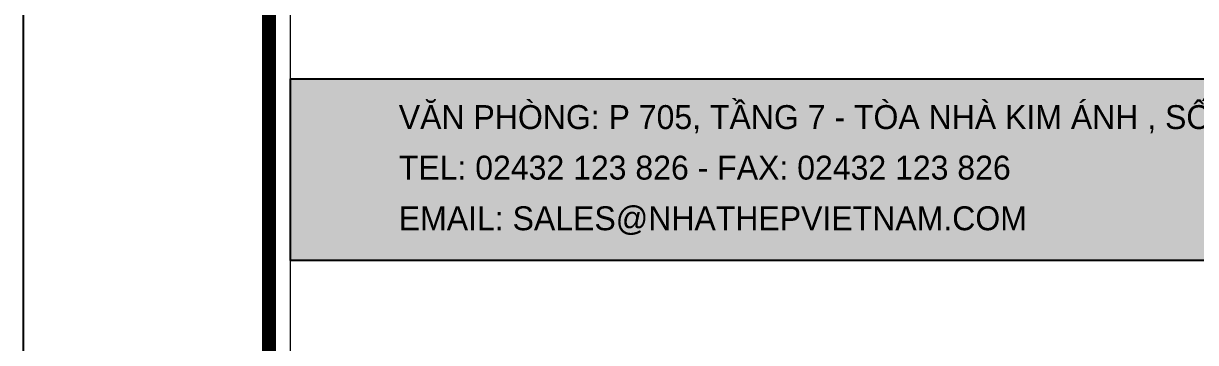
# Model space of a CAD drawing. Header units: inches. Extents: x 2 to 32666, y -5537 to 22.
# Drawn here: x 10100.6 to 10229.2, y -3793.4 to -3758.3 of the extents above; entities that cross this region are included whole.
import ezdxf

# ---------------------------------------------------------------- set-up
doc = ezdxf.new("R2010")
doc.units = ezdxf.units.IN
doc.header["$MEASUREMENT"] = 0
doc.layers.get('Defpoints').update_dxf_attribs({"lineweight": 9})
for name, color, linetype in [('7', 7, 'Continuous'), ('KHUNG BV', 7, 'Continuous'), ('NET IN', 3, 'Continuous')]:
    doc.layers.add(name, color=color, linetype=linetype)
doc.layers.add('bia', color=7, linetype='Continuous', true_color=0xb6cdbc)
doc.layers.add('Cover text', color=7, linetype='Continuous', true_color=0x52370f)
doc.styles.add('ST3', font='VHAVANB.TTF')

# ---------------------------------------------------------------- blocks, each defined once
blk = doc.blocks.new('fsdfsdf')
at = {"layer": 'bia'}
h = blk.add_hatch(color=256, dxfattribs=at)
h.dxf.hatch_style = 1
h.paths.add_polyline_path([(29.3, 360.11), (598.95, 360.11), (598.95, 340.16), (29.3, 340.16)])
at = {"layer": '7', "lineweight": 20, "ltscale": 100}
blk.add_lwpolyline([(29.3, 411.8), (598.95, 411.8), (598.95, 8.2), (29.3, 8.2)], close=True, dxfattribs=at)
at = {"layer": 'bia'}
blk.add_lwpolyline([(29.3, 360.11), (598.95, 360.11), (598.95, 340.16), (29.3, 340.16)], close=True, dxfattribs=at)
at = {"layer": 'Defpoints', "color": 0}
blk.add_lwpolyline([(0, 420), (607.15, 420), (607.15, 0), (0, 0)], close=True, dxfattribs=at)
at = {"layer": 'KHUNG BV', "color": 247, "const_width": 1.54}
blk.add_lwpolyline([(26.95, 414.14), (601.3, 414.14), (601.3, 5.86), (26.95, 5.86)], close=True, dxfattribs=at)
at = {"layer": 'Cover text', "style": 'ST3'}
for s, height, p in [('V¨n phßng: p 705, tÇng 7 - tßa nhµ kim ¸nh , sè 1 - ngâ 78 duy t©n, p.dÞch väng hËu, q.cÇu giÊy, tp.hµ néi', 2.62489, (41.18, 354.59)), ('tel: 02432 123 826 - fax: 02432 123 826 ', 2.6249, (41.18, 349.04)), ('email: sales@nhathepvietnam.com', 2.6249, (41.18, 343.48))]:
    blk.add_text(s, height=height, dxfattribs=at).set_placement(p)

msp = doc.modelspace()

# ---------------------------------------------------------------- linework, layer by layer
at = {"layer": 'NET IN'}
msp.add_lwpolyline([(10100.6146, -3704.5249), (10707.7695, -3704.5249), (10707.7695, -4124.5249), (10100.6146, -4124.5249)], close=True, dxfattribs=at)

# ---------------------------------------------------------------- block references
msp.add_blockref('fsdfsdf', (10100.6146, -4124.5249))

doc.saveas('drawing.dxf')
